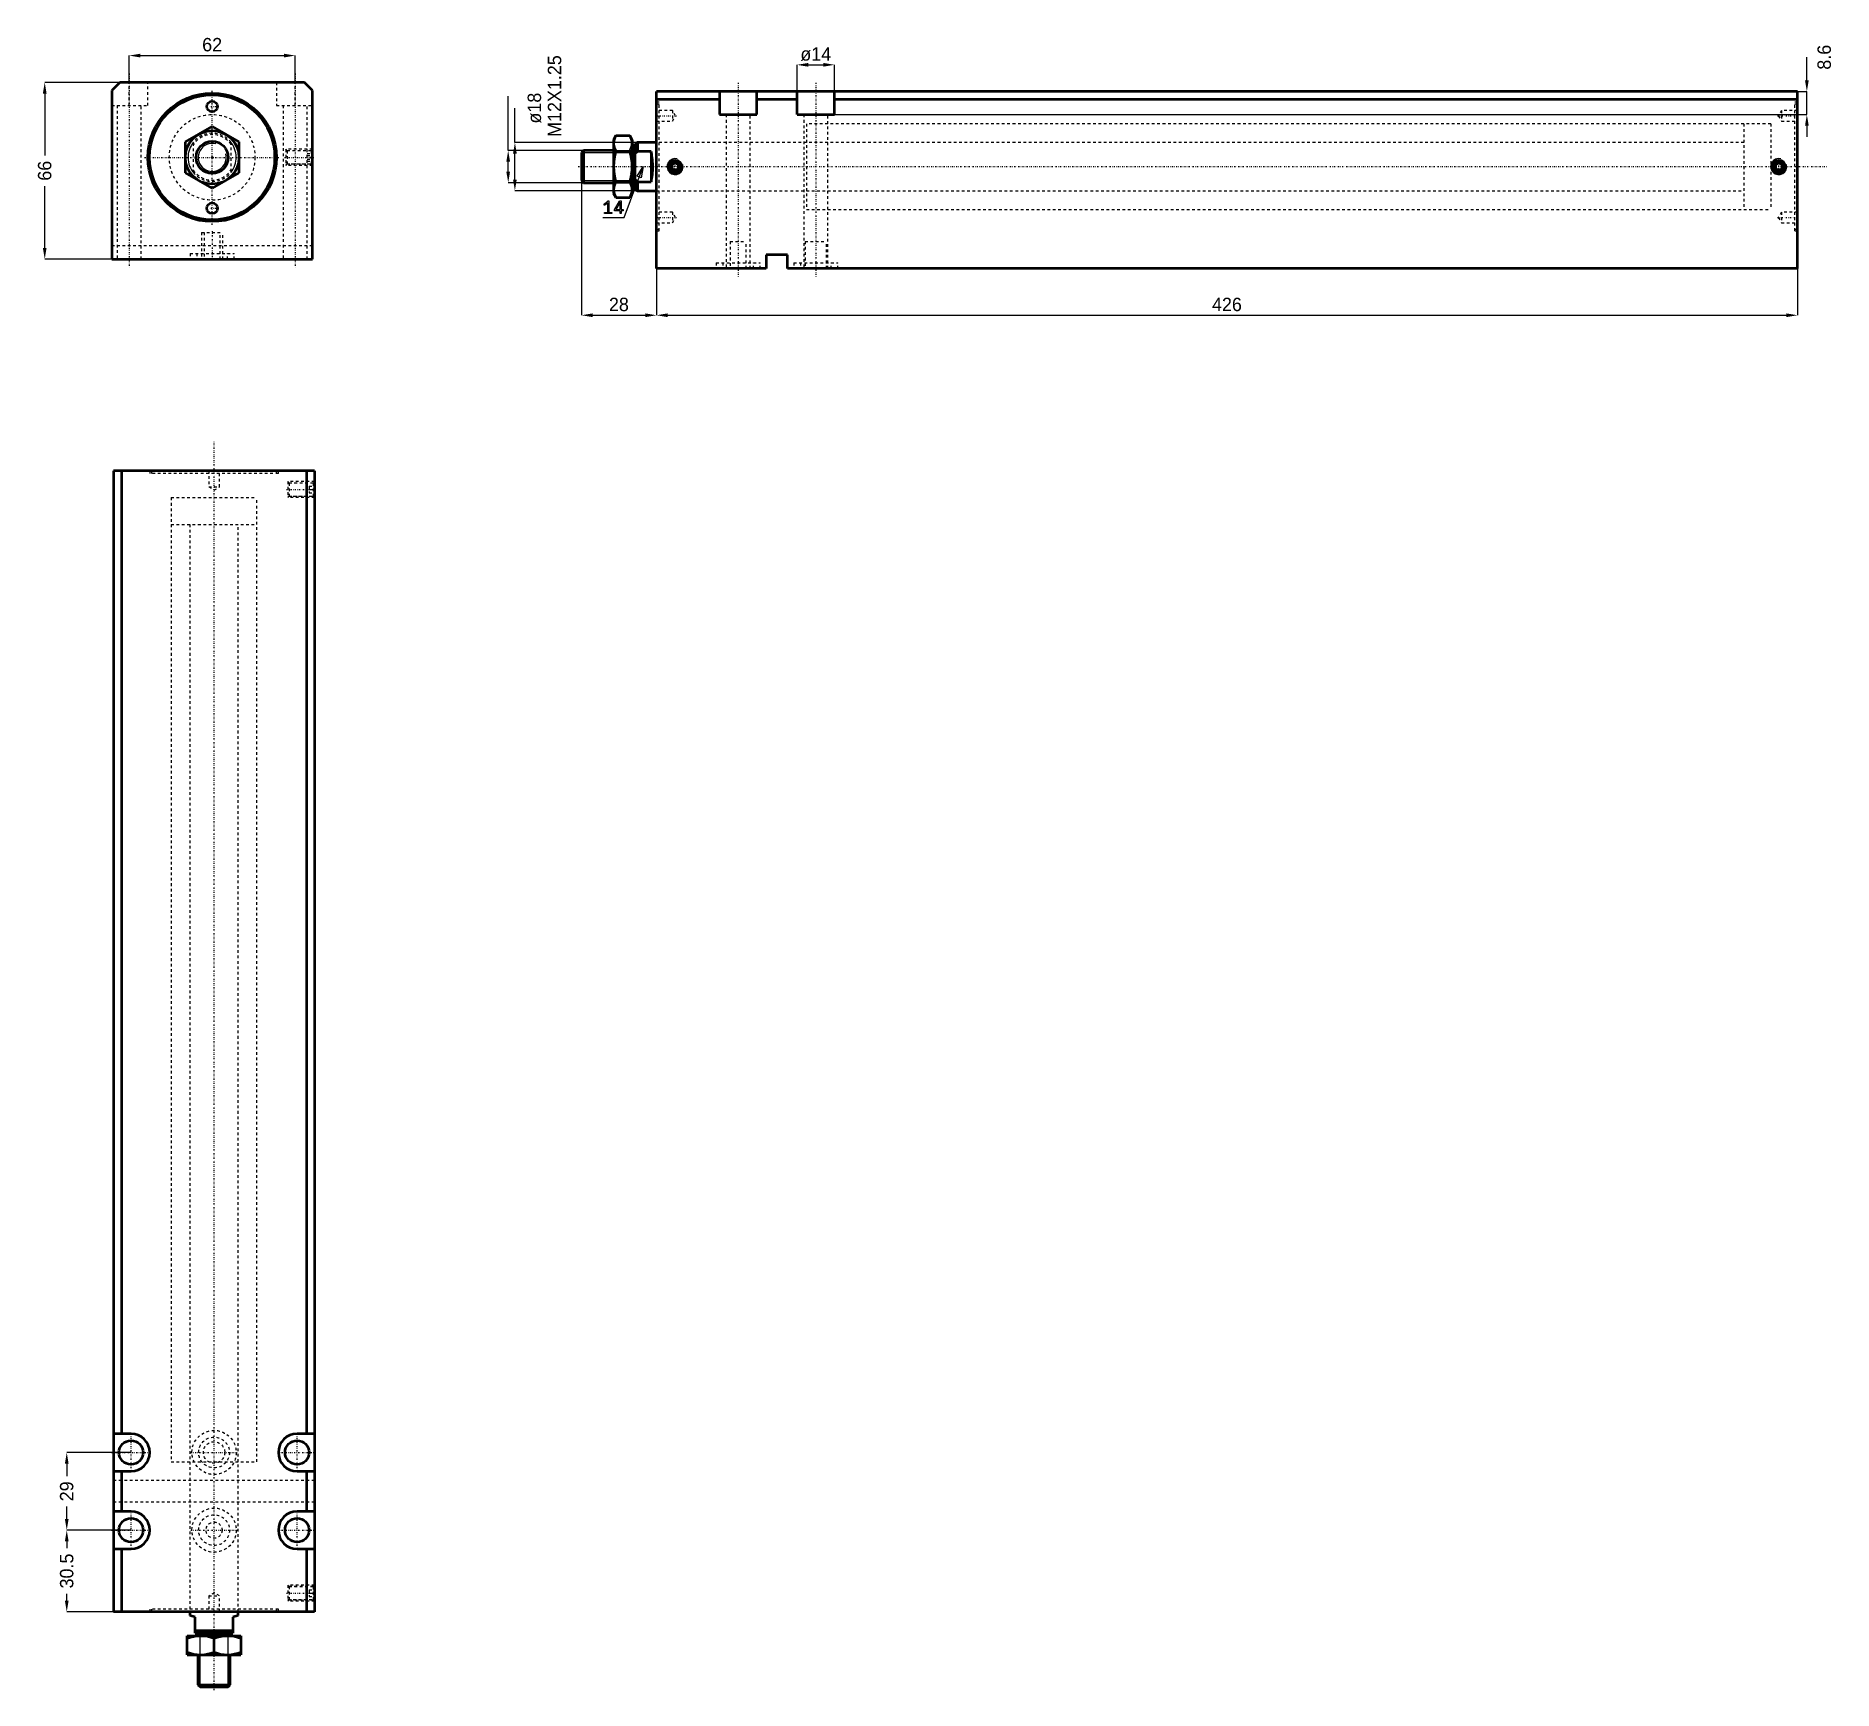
# Model space of a CAD drawing. Header units: millimetres. Extents: x -66 to 605, y -572 to 45.
import ezdxf

# ---------------------------------------------------------------- set-up
doc = ezdxf.new("R2010")
doc.units = ezdxf.units.MM
doc.linetypes.add('Center', pattern=[1.5, 0.45, -0.5, 0.05, -0.5])
doc.linetypes.add('Dashed', pattern=[2, 1, -1])
for name, color, linetype, lineweight in [('2d ConnectionPoints', 7, 'Continuous', 50), ('AM_0', 7, 'Continuous', 50), ('AM_5', 3, 'Continuous', 25), ('AM_7', 7, 'Center', 25), ('AM_9', 6, 'Dashed', 25)]:
    doc.layers.add(name, color=color, linetype=linetype, lineweight=lineweight)
doc.dimstyles.new('ISO-25', dxfattribs={"dimtxt": 2.5, "dimasz": 2.5, "dimexe": 1.25, "dimexo": 0.625, "dimtad": 1, "dimtxsty": 'Standard', "dimcen": 2.5, "dimadec": 0, "dimazin": 0, "dimtfac": 1, "dimtmove": 0, "dimatfit": 3, "dimfxl": 0, "dimarcsym": 0})

# ---------------------------------------------------------------- blocks, each defined once
blk = doc.blocks.new('1_JECX_MF_EXLA_32_350_0_rod__0_in_JECX_MF_160_EXLA_32_350_0__0')
at = {"layer": 'AM_0'}
for p, q in [((-10, 5.77), (0, 11.55)), ((0, 11.55), (10, 5.77)), ((-10, -5.77), (-10, 5.77)), ((10, 5.77), (10, -5.77)), ((0, -11.55), (-10, -5.77)), ((10, -5.77), (0, -11.55))]:
    blk.add_line(p, q, dxfattribs=at)
for radius in [10, 6]:
    blk.add_circle((0, 0), radius, dxfattribs=at)
at = {"layer": 'AM_5'}
blk.add_arc((0, 0), 5.23, 75, 15, dxfattribs=at)
at = {"layer": 'AM_9'}
for p, q in [((-7, -5.66), (-7, 5.66)), ((7, 5.66), (7, -5.66))]:
    blk.add_line(p, q, dxfattribs=at)
for points in [[(-7, 5.66), (-7.47, 5.03), (-7.88, 4.36), (-8.23, 3.65), (-8.51, 2.92), (-8.73, 2.17), (-8.89, 1.4), (-8.98, 0.62), (-9, -0.17), (-8.95, -0.95), (-8.83, -1.73), (-8.65, -2.49), (-8.4, -3.23), (-8.09, -3.95), (-7.71, -4.64), (-7.28, -5.3), (-7, -5.66)], [(7, -5.66), (7.47, -5.03), (7.88, -4.36), (8.23, -3.65), (8.51, -2.92), (8.73, -2.17), (8.89, -1.4), (8.98, -0.62), (9, 0.17), (8.95, 0.95), (8.83, 1.73), (8.65, 2.49), (8.4, 3.23), (8.09, 3.95), (7.71, 4.64), (7.28, 5.3), (7, 5.66)]]:
    blk.add_lwpolyline(points, dxfattribs=at)
for radius, start, end in [(9, 38.94244, 141.05756), (8.5, 34.56032, 145.43968), (8.5, 214.56032, 325.43968), (9, 218.94244, 321.05756)]:
    blk.add_arc((0, 0), radius, start, end, dxfattribs=at)
blk = doc.blocks.new('2_JECX_MF_EXLA_32_350_0_body__0_in_JECX_MF_160_EXLA_32_350_0__0')
at = {"layer": 'AM_0'}
for p, q in [((-34.5, 28), (-37.5, 25)), ((34.5, 28), (-34.5, 28)), ((37.5, 25), (34.5, 28)), ((-37.5, 25), (-37.5, -38)), ((37.5, -38), (37.5, 25)), ((-37.5, -38), (37.5, -38))]:
    blk.add_line(p, q, dxfattribs=at)
for centre, radius in [((0, 0), 24), ((0, 0), 23.34), ((0, 19), 2), ((0, -19), 2)]:
    blk.add_circle(centre, radius, dxfattribs=at)
at = {"layer": 'AM_5', "linetype": 'Dashed'}
for p, q in [((37.5, 3), (27.5, 3)), ((37.5, -3), (27.5, -3))]:
    blk.add_line(p, q, dxfattribs=at)
at = {"layer": 'AM_7'}
for p, q in [((-31, 31.3), (-31, -41.3)), ((31, 31.3), (31, -41.3)), ((0, -25.2), (0, 25.2)), ((-2.1, 19), (2.1, 19)), ((-25.2, 0), (25.2, 0)), ((27, 0), (38, 0)), ((-2.1, -19), (2.1, -19)), ((0, -27.5), (0, -38.5))]:
    blk.add_line(p, q, dxfattribs=at)
at = {"layer": 'AM_9'}
for p, q in [((-31, 19.4), (-31, 28)), ((-24, 19.4), (-24, 28)), ((24, 28), (24, 19.4)), ((31, 19.4), (31, 28)), ((-37.5, 19.4), (-24, 19.4)), ((-35.5, 19.4), (-35.5, -38)), ((-26.5, -38), (-26.5, 19.4)), ((24, 19.4), (37.5, 19.4)), ((26.5, 19.4), (26.5, -38)), ((35.5, -38), (35.5, 19.4)), ((28.04, 2.46), (27.5, 3)), ((27.5, 3), (27.5, -3)), ((37, 2.4), (27.5, 2.4)), ((36.96, 2.46), (28.04, 2.46)), ((28.04, 2.46), (28.04, -2.46)), ((35.5, 1.44), (37.5, 1.44)), ((35.5, 0.72), (37.5, 0.72)), ((37.5, 3), (36.96, 2.46)), ((36.96, 2.46), (36.96, -2.46)), ((37.5, 1.9), (37, 2.4)), ((37, 2.4), (37, -2.4)), ((27.5, -2.4), (37, -2.4)), ((27.5, -3), (28.04, -2.46)), ((28.04, -2.46), (36.96, -2.46)), ((35.5, -0.72), (37.5, -0.72)), ((35.5, -1.44), (37.5, -1.44)), ((36.96, -2.46), (37.5, -3)), ((37, -2.4), (37.5, -1.9)), ((37.5, -33), (-37.5, -33)), ((-4, -28), (4, -28)), ((-4, -28), (-4, -38)), ((-3, -28), (-3, -38)), ((3, -38), (3, -28)), ((4, -38), (4, -28)), ((-8.25, -35.9), (8.25, -35.9)), ((-8.25, -35.9), (-8.25, -38)), ((-5.75, -35.9), (-5.75, -38)), ((5.75, -38), (5.75, -35.9)), ((8.25, -38), (8.25, -35.9))]:
    blk.add_line(p, q, dxfattribs=at)
blk.add_circle((0, 0), 16, dxfattribs=at)
blk = doc.blocks.new('*D3')
at = {"layer": 'AM_5', "color": 0, "lineweight": -2}
for p, q in [((-31, 28), (-31, 38)), ((-26.83, 38), (26.83, 38)), ((31, 28), (31, 38))]:
    blk.add_line(p, q, dxfattribs=at)
at = {"layer": 'AM_5', "color": 0}
for points in [[(-26.83, 38.69), (-26.83, 37.31), (-31, 38)], [(26.83, 37.31), (26.83, 38.69), (31, 38)]]:
    blk.add_solid(points, dxfattribs=at)
at = {"layer": 'Defpoints', "color": 0}
for p in [(31, 38), (-31, 28), (31, 28)]:
    blk.add_point(p, dxfattribs=at)
at = {"layer": 'AM_5', "color": 0, "insert": (0, 42.05), "char_height": 5, "attachment_point": 5}
blk.add_mtext('62', dxfattribs=at)
blk = doc.blocks.new('*D4')
at = {"layer": 'AM_5', "color": 0, "lineweight": -2}
for p, q in [((-34.5, 28), (-62.5, 28)), ((-62.5, 23.83), (-62.5, 0.72)), ((-62.5, -33.83), (-62.5, -10.72)), ((-37.5, -38), (-62.5, -38))]:
    blk.add_line(p, q, dxfattribs=at)
at = {"layer": 'AM_5', "color": 0}
for points in [[(-61.81, 23.83), (-63.19, 23.83), (-62.5, 28)], [(-63.19, -33.83), (-61.81, -33.83), (-62.5, -38)]]:
    blk.add_solid(points, dxfattribs=at)
at = {"layer": 'Defpoints', "color": 0}
for p in [(-34.5, 28), (-62.5, -38), (-37.5, -38)]:
    blk.add_point(p, dxfattribs=at)
at = {"layer": 'AM_5', "color": 0, "insert": (-62.5, -5), "char_height": 5, "attachment_point": 5, "rotation": 90}
blk.add_mtext('66', dxfattribs=at)
blk = doc.blocks.new('1_JECX_MF_EXLA_32_350_0_rod__0_in_JECX_MF_160_EXLA_32_350_0__4')
at = {"layer": 'AM_0'}
for p, q in [((-9, 0), (-9, -1.35)), ((9, -1.35), (9, 0)), ((-7, -2), (-9, -1.35)), ((-7, -8), (-7, -2)), ((9, -1.35), (7, -2)), ((7, -2), (7, -8)), ((-10, -9), (10, -9)), ((-10, -16), (-10, -9)), ((-7, -7), (7, -7)), ((-7, -8), (7, -8)), ((-5.23, -8), (-6, -8.77)), ((-6, -8.77), (6, -8.77)), ((-6, -8.77), (-6, -9)), ((0, -15.11), (0, -9.89)), ((6, -8.77), (5.23, -8)), ((6, -9), (6, -8.77)), ((10, -9), (10, -16)), ((-10, -16), (10, -16)), ((-6, -16), (-6, -27.23)), ((6, -27.23), (6, -16)), ((-6, -27.23), (-5.23, -28)), ((-6, -27.23), (6, -27.23)), ((-5.23, -28), (5.23, -28)), ((5.23, -28), (6, -27.23))]:
    blk.add_line(p, q, dxfattribs=at)
for points in [[(-5, -9), (-5.36, -9), (-6.52, -9.09), (-7.68, -9.27), (-8.85, -9.54), (-10, -9.89)], [(0, -9.89), (-1.22, -9.53), (-2.45, -9.25), (-3.72, -9.06), (-5, -9)], [(5, -9), (4.64, -9), (3.48, -9.09), (2.32, -9.27), (1.15, -9.54), (0, -9.89)], [(10, -9.89), (8.78, -9.53), (7.55, -9.25), (6.28, -9.06), (5, -9)], [(-10, -15.11), (-8.78, -15.47), (-7.55, -15.75), (-6.28, -15.94), (-5, -16)], [(-5, -16), (-4.64, -16), (-3.48, -15.91), (-2.32, -15.73), (-1.15, -15.46), (0, -15.11)], [(0, -15.11), (1.22, -15.47), (2.45, -15.75), (3.72, -15.94), (5, -16)], [(5, -16), (5.36, -16), (6.52, -15.91), (7.68, -15.73), (8.85, -15.46), (10, -15.11)]]:
    blk.add_lwpolyline(points, dxfattribs=at)
at = {"layer": 'AM_5'}
for p, q in [((-5.23, -28), (-5.23, -8)), ((5.23, -28), (5.23, -8))]:
    blk.add_line(p, q, dxfattribs=at)
at = {"layer": 'AM_7'}
blk.add_line((0, -29.2), (0, 437.2), dxfattribs=at)
at = {"layer": 'AM_9'}
for p, q in [((-16, 416), (16, 416)), ((-16, 416), (-16, 406)), ((16, 406), (16, 416)), ((-16, 406), (16, 406)), ((-9, 406), (-9, 0)), ((9, 0), (9, 406))]:
    blk.add_line(p, q, dxfattribs=at)
blk = doc.blocks.new('2_JECX_MF_EXLA_32_350_0_body__0_in_JECX_MF_160_EXLA_32_350_0__4')
at = {"layer": 'AM_0'}
for p, q in [((37.5, 426), (-37.5, 426)), ((-37.5, 426), (-37.5, 0)), ((-34.5, 426), (-34.5, 66.5)), ((34.5, 426), (34.5, 66.5)), ((37.5, 426), (37.5, 0)), ((-31, 66.5), (-37.5, 66.5)), ((37.5, 66.5), (31, 66.5)), ((-37.5, 52.5), (-31, 52.5)), ((-34.5, 52.5), (-34.5, 37.5)), ((31, 52.5), (37.5, 52.5)), ((34.5, 52.5), (34.5, 37.5)), ((-31, 37.5), (-37.5, 37.5)), ((37.5, 37.5), (31, 37.5)), ((-37.5, 23.5), (-31, 23.5)), ((-34.5, 23.5), (-34.5, 0)), ((31, 23.5), (37.5, 23.5)), ((34.5, 23.5), (34.5, 0)), ((37.5, 0), (-37.5, 0))]:
    blk.add_line(p, q, dxfattribs=at)
for centre in [(-31, 59.5), (31, 59.5), (-31, 30.5), (31, 30.5)]:
    blk.add_circle(centre, 4.5, dxfattribs=at)
for centre, start, end in [((-31, 59.5), 270, 90), ((31, 59.5), 90, 270), ((-31, 30.5), 270, 90), ((31, 30.5), 90, 270)]:
    blk.add_arc(centre, 7, start, end, dxfattribs=at)
at = {"layer": 'AM_5', "linetype": 'Dashed'}
for p, q in [((37.5, 422), (27.5, 422)), ((37.5, 416), (27.5, 416)), ((37.5, 10), (27.5, 10)), ((37.5, 4), (27.5, 4))]:
    blk.add_line(p, q, dxfattribs=at)
at = {"layer": 'AM_7'}
for p, q in [((27, 419), (38, 419)), ((-31, 52.15), (-31, 66.85)), ((31, 52.15), (31, 66.85)), ((-38.35, 59.5), (-23.65, 59.5)), ((-8.6625, 59.5), (8.6625, 59.5)), ((23.65, 59.5), (38.35, 59.5)), ((-31, 23.15), (-31, 37.85)), ((31, 23.15), (31, 37.85)), ((-38.35, 30.5), (-23.65, 30.5)), ((-8.6625, 30.5), (8.6625, 30.5)), ((23.65, 30.5), (38.35, 30.5)), ((27, 7), (38, 7))]:
    blk.add_line(p, q, dxfattribs=at)
at = {"layer": 'AM_9'}
for p, q in [((-24, 426), (-24, 425)), ((24, 425), (-24, 425)), ((-23.34, 426), (-23.34, 425)), ((-2, 426), (-2, 420)), ((2, 420), (2, 426)), ((23.34, 425), (23.34, 426)), ((24, 425), (24, 426)), ((-16, 416), (16, 416)), ((-16, 416), (-16, 56)), ((-2, 420), (2, 420)), ((-2, 420), (0, 418.8453)), ((0, 418.8453), (2, 420)), ((16, 56), (16, 416)), ((27.5, 422), (27.5, 416)), ((28.0415, 421.4585), (27.5, 422)), ((37, 421.4), (27.5, 421.4)), ((27.5, 416.6), (37, 416.6)), ((27.5, 416), (28.0415, 416.5415)), ((36.9585, 421.4585), (28.0415, 421.4585)), ((28.0415, 421.4585), (28.0415, 416.5415)), ((28.0415, 416.5415), (36.9585, 416.5415)), ((35.5, 420.25), (37.5, 420.25)), ((35.5, 420.25), (35.5, 417.75)), ((35.5, 419), (37.5, 419)), ((35.5, 417.75), (37.5, 417.75)), ((37.5, 422), (36.9585, 421.4585)), ((36.9585, 421.4585), (36.9585, 416.5415)), ((36.9585, 416.5415), (37.5, 416)), ((37.5, 420.9), (37, 421.4)), ((37, 421.4), (37, 416.6)), ((37, 416.6), (37.5, 417.1)), ((-16, 56), (16, 56)), ((-9, 56), (-9, 0)), ((9, 0), (9, 56)), ((37.5, 49), (-37.5, 49)), ((37.5, 41), (-37.5, 41)), ((0, 7.1547), (-2, 6)), ((2, 6), (0, 7.1547)), ((27.5, 10), (27.5, 4)), ((28.0415, 9.4585), (27.5, 10)), ((37, 9.4), (27.5, 9.4)), ((36.9585, 9.4585), (28.0415, 9.4585)), ((28.0415, 9.4585), (28.0415, 4.5415)), ((35.5, 8.25), (37.5, 8.25)), ((35.5, 8.25), (35.5, 5.75)), ((35.5, 7), (37.5, 7)), ((37.5, 10), (36.9585, 9.4585)), ((36.9585, 9.4585), (36.9585, 4.5415)), ((37.5, 8.9), (37, 9.4)), ((37, 9.4), (37, 4.6)), ((24, 1), (-24, 1)), ((-24, 1), (-24, 0)), ((-23.34, 1), (-23.34, 0)), ((-2, 6), (-2, 0)), ((-2, 6), (2, 6)), ((2, 0), (2, 6)), ((23.34, 0), (23.34, 1)), ((24, 0), (24, 1)), ((27.5, 4.6), (37, 4.6)), ((27.5, 4), (28.0415, 4.5415)), ((28.0415, 4.5415), (36.9585, 4.5415)), ((35.5, 5.75), (37.5, 5.75)), ((36.9585, 4.5415), (37.5, 4)), ((37, 4.6), (37.5, 5.1))]:
    blk.add_line(p, q, dxfattribs=at)
for centre, radius in [((0, 59.5), 8.25), ((0, 59.5), 5.75), ((0, 59.5), 4), ((0, 30.5), 8.25), ((0, 30.5), 5.75), ((0, 30.5), 3)]:
    blk.add_circle(centre, radius, dxfattribs=at)
blk = doc.blocks.new('*D10')
at = {"layer": 'AM_5', "color": 0, "lineweight": -2}
for p, q in [((-30.28, -483.55), (-54.28, -483.55)), ((-54.28, -487.71), (-54.28, -492.38)), ((-54.28, -508.38), (-54.28, -503.71)), ((-30.28, -512.55), (-54.28, -512.55))]:
    blk.add_line(p, q, dxfattribs=at)
at = {"layer": 'AM_5', "color": 0}
for points in [[(-54.98, -487.71), (-53.59, -487.71), (-54.28, -483.55)], [(-54.98, -508.38), (-53.59, -508.38), (-54.28, -512.55)]]:
    blk.add_solid(points, dxfattribs=at)
at = {"layer": 'Defpoints', "color": 0}
for p in [(-54.28, -483.55), (-30.28, -483.55), (-30.28, -512.55)]:
    blk.add_point(p, dxfattribs=at)
at = {"layer": 'AM_5', "color": 0, "insert": (-54.28, -498.05), "char_height": 5, "attachment_point": 5, "rotation": 90}
blk.add_mtext('29', dxfattribs=at)
blk = doc.blocks.new('*D11')
at = {"layer": 'AM_5', "color": 0, "lineweight": -2}
for p, q in [((-30.28, -512.55), (-54.28, -512.55)), ((-54.28, -516.71), (-54.28, -519.21)), ((-54.28, -538.88), (-54.28, -536.38)), ((-36.78, -543.05), (-54.28, -543.05))]:
    blk.add_line(p, q, dxfattribs=at)
at = {"layer": 'AM_5', "color": 0}
for points in [[(-54.98, -516.71), (-53.59, -516.71), (-54.28, -512.55)], [(-54.98, -538.88), (-53.59, -538.88), (-54.28, -543.05)]]:
    blk.add_solid(points, dxfattribs=at)
at = {"layer": 'Defpoints', "color": 0}
for p in [(-30.28, -512.55), (-54.28, -543.05), (-36.78, -543.05)]:
    blk.add_point(p, dxfattribs=at)
at = {"layer": 'AM_5', "color": 0, "insert": (-54.28, -527.8), "char_height": 5, "attachment_point": 5, "rotation": 90}
blk.add_mtext('30.5', dxfattribs=at)
blk = doc.blocks.new('1_JECX_MF_EXLA_32_350_0_rod__0_in_JECX_MF_160_EXLA_32_350_0__2')
at = {"layer": 'AM_0'}
for p, q in [((-15.11, 11.55), (-16, 10)), ((-16, 10), (-16, -10)), ((-15.11, 11.55), (-9.89, 11.55)), ((-9, 10), (-9.89, 11.55)), ((-9, 10), (-9, -10)), ((-7, 9), (-8, 8.5)), ((-8, 8.5), (-8, -8.5)), ((0, 9), (-7, 9)), ((-7, 9), (-7, 5.66)), ((-27.23, 6), (-28, 5.23)), ((-28, 5.23), (-28, -5.23)), ((-16, 6), (-27.23, 6)), ((-27.23, 6), (-27.23, -6)), ((-15.11, 5.77), (-9.89, 5.77)), ((-8.77, 6), (-9, 6)), ((-8, 5.23), (-8.77, 6)), ((-8.77, 6), (-8.77, -6)), ((-7, 5.66), (-8, 4.82)), ((-2, 5.66), (-7, 5.66)), ((-2, 5.66), (-2, -5.66)), ((-28, -5.23), (-27.23, -6)), ((-27.23, -6), (-16, -6)), ((-15.11, -5.77), (-9.89, -5.77)), ((-9, -6), (-8.77, -6)), ((-8.77, -6), (-8, -5.23)), ((-7, -5.66), (-2, -5.66)), ((-7, -5.66), (-7, -9)), ((-16, -10), (-15.11, -11.55)), ((-15.11, -11.55), (-9.89, -11.55)), ((-9.89, -11.55), (-9, -10)), ((-8, -8.5), (-7, -9)), ((-7, -9), (0, -9))]:
    blk.add_line(p, q, dxfattribs=at)
for points in [[(-15.11, 11.55), (-15.47, 10.84), (-15.75, 10.13), (-15.94, 9.4), (-16, 8.66)], [(-16, 8.66), (-16, 8.45), (-15.91, 7.78), (-15.73, 7.11), (-15.46, 6.44), (-15.11, 5.77)], [(-9, 8.66), (-9, 8.87), (-9.09, 9.54), (-9.27, 10.21), (-9.54, 10.88), (-9.89, 11.55)], [(-9.89, 5.77), (-9.53, 6.48), (-9.25, 7.19), (-9.06, 7.92), (-9, 8.66)], [(-15.11, 5.77), (-15.47, 4.39), (-15.75, 2.98), (-15.93, 1.53), (-16, 0.07), (-16, 0)], [(-16, 0), (-15.94, -1.45), (-15.76, -2.89), (-15.48, -4.34), (-15.11, -5.77)], [(-9, 0), (-9.06, 1.45), (-9.24, 2.89), (-9.52, 4.34), (-9.89, 5.77)], [(-9.89, -5.77), (-9.53, -4.39), (-9.25, -2.98), (-9.07, -1.53), (-9, -0.07), (-9, 0)], [(-2, -5.66), (-1.85, -5.03), (-1.72, -4.36), (-1.6, -3.65), (-1.51, -2.92), (-1.44, -2.17), (-1.39, -1.4), (-1.36, -0.62), (-1.35, 0.17), (-1.37, 0.95), (-1.4, 1.73), (-1.46, 2.49), (-1.55, 3.23), (-1.65, 3.95), (-1.77, 4.64), (-1.91, 5.3), (-2, 5.66)], [(-15.11, -5.77), (-15.47, -6.48), (-15.75, -7.19), (-15.94, -7.92), (-16, -8.66)], [(-9, -8.66), (-9, -8.45), (-9.09, -7.78), (-9.27, -7.11), (-9.54, -6.44), (-9.89, -5.77)], [(-8, -4.82), (-7.99, -4.83), (-7, -5.66)], [(-16, -8.66), (-16, -8.87), (-15.91, -9.54), (-15.73, -10.21), (-15.46, -10.88), (-15.11, -11.55)], [(-9.89, -11.55), (-9.53, -10.84), (-9.25, -10.13), (-9.06, -9.4), (-9, -8.66)]]:
    blk.add_lwpolyline(points, dxfattribs=at)
at = {"layer": 'AM_5'}
for p, q in [((-28, 5.23), (-8, 5.23)), ((-28, -5.23), (-8, -5.23))]:
    blk.add_line(p, q, dxfattribs=at)
at = {"layer": 'AM_7'}
blk.add_line((-29.2, 0), (437.2, 0), dxfattribs=at)
at = {"layer": 'AM_9'}
for p, q in [((416, 16), (406, 16)), ((406, 16), (406, -16)), ((416, 16), (416, -16)), ((406, 9), (0, 9)), ((0, -9), (406, -9)), ((406, -16), (416, -16))]:
    blk.add_line(p, q, dxfattribs=at)
blk = doc.blocks.new('2_JECX_MF_EXLA_32_350_0_body__0_in_JECX_MF_160_EXLA_32_350_0__2')
at = {"layer": 'AM_0'}
for p, q in [((0, -38), (0, 28)), ((426, 28), (0, 28)), ((23.5, 28), (23.5, 19.4)), ((37.5, 19.4), (37.5, 28)), ((52.5, 19.4), (52.5, 28)), ((66.5, 19.4), (66.5, 28)), ((426, -38), (426, 28)), ((23.5, 25), (0, 25)), ((52.5, 25), (37.5, 25)), ((426, 25), (66.5, 25)), ((23.5, 19.4), (37.5, 19.4)), ((52.5, 19.4), (66.5, 19.4)), ((7, 1.44), (5.75, 0.72)), ((5.75, 0.72), (5.75, -0.72)), ((8.25, 0.72), (7, 1.44)), ((8.25, -0.72), (8.25, 0.72)), ((419, 1.44), (417.75, 0.72)), ((417.75, 0.72), (417.75, -0.72)), ((420.25, 0.72), (419, 1.44)), ((420.25, -0.72), (420.25, 0.72)), ((5.75, -0.72), (7, -1.44)), ((7, -1.44), (8.25, -0.72)), ((417.75, -0.72), (419, -1.44)), ((419, -1.44), (420.25, -0.72)), ((41, -33), (41, -38)), ((49, -33), (41, -33)), ((49, -38), (49, -33)), ((41, -38), (0, -38)), ((426, -38), (49, -38))]:
    blk.add_line(p, q, dxfattribs=at)
for centre, radius in [((7, 0), 2.46), ((7, 0), 2.4), ((7, 0), 1.9), ((419, 0), 2.46), ((419, 0), 2.4), ((419, 0), 1.9)]:
    blk.add_circle(centre, radius, dxfattribs=at)
at = {"layer": 'AM_5'}
for centre in [(7, 0), (419, 0)]:
    blk.add_arc(centre, 3, 75, 15, dxfattribs=at)
at = {"layer": 'AM_7'}
for p, q in [((30.5, 31.3), (30.5, -41.3)), ((59.5, 31.3), (59.5, -41.3)), ((-0.36, 19), (7.51, 19)), ((418.49, 19), (426.36, 19)), ((7, -3.15), (7, 3.15)), ((419, -3.15), (419, 3.15)), ((-0.36, -19), (7.51, -19)), ((418.49, -19), (426.36, -19))]:
    blk.add_line(p, q, dxfattribs=at)
at = {"layer": 'AM_9'}
for p, q in [((1, 24), (0, 24)), ((1, 23.34), (0, 23.34)), ((6, 21), (0, 21)), ((1, -24), (1, 24)), ((7.15, 19), (6, 21)), ((6, 21), (6, 17)), ((420, 21), (418.85, 19)), ((426, 21), (420, 21)), ((420, 21), (420, 17)), ((425, -24), (425, 24)), ((426, 24), (425, 24)), ((426, 23.34), (425, 23.34)), ((0, 17), (6, 17)), ((6, 17), (7.15, 19)), ((26, 19.4), (26, -38)), ((35, -38), (35, 19.4)), ((55, 19.4), (55, -38)), ((416, 16), (56, 16)), ((56, 16), (56, -16)), ((64, -38), (64, 19.4)), ((416, 16), (416, -16)), ((418.85, 19), (420, 17)), ((420, 17), (426, 17)), ((56, 9), (0, 9)), ((0, -9), (56, -9)), ((6, -17), (0, -17)), ((7.15, -19), (6, -17)), ((6, -17), (6, -21)), ((6, -21), (7.15, -19)), ((56, -16), (416, -16)), ((420, -17), (418.85, -19)), ((418.85, -19), (420, -21)), ((426, -17), (420, -17)), ((420, -17), (420, -21)), ((0, -21), (6, -21)), ((0, -23.34), (1, -23.34)), ((0, -24), (1, -24)), ((420, -21), (426, -21)), ((425, -23.34), (426, -23.34)), ((425, -24), (426, -24)), ((27.5, -28), (33.5, -28)), ((27.5, -28), (27.5, -38)), ((33.5, -38), (33.5, -28)), ((55.5, -28), (63.5, -28)), ((55.5, -28), (55.5, -38)), ((63.5, -38), (63.5, -28)), ((22.25, -35.9), (38.75, -35.9)), ((22.25, -35.9), (22.25, -38)), ((24.75, -35.9), (24.75, -38)), ((36.25, -38), (36.25, -35.9)), ((38.75, -38), (38.75, -35.9)), ((51.25, -35.9), (67.75, -35.9)), ((51.25, -35.9), (51.25, -38)), ((53.75, -35.9), (53.75, -38)), ((65.25, -38), (65.25, -35.9)), ((67.75, -38), (67.75, -35.9))]:
    blk.add_line(p, q, dxfattribs=at)
blk = doc.blocks.new('*D21')
at = {"layer": 'AM_5', "color": 0, "lineweight": -2}
for p, q in [((218.36, 24.55), (218.36, 34.55)), ((222.53, 34.55), (228.2, 34.55)), ((232.36, 24.55), (232.36, 34.55))]:
    blk.add_line(p, q, dxfattribs=at)
at = {"layer": 'AM_5', "color": 0}
for points in [[(222.53, 35.25), (222.53, 33.86), (218.36, 34.55)], [(228.2, 35.25), (228.2, 33.86), (232.36, 34.55)]]:
    blk.add_solid(points, dxfattribs=at)
at = {"layer": 'Defpoints', "color": 0}
for p in [(232.36, 34.55), (218.36, 24.55), (232.36, 24.55)]:
    blk.add_point(p, dxfattribs=at)
at = {"layer": 'AM_5', "color": 0, "insert": (225.36, 38.55), "char_height": 5, "attachment_point": 5}
blk.add_mtext('ø14', dxfattribs=at)
blk = doc.blocks.new('*D22')
at = {"layer": 'AM_5', "color": 0, "lineweight": -2}
for p, q in [((595.36, 28.72), (595.36, 37.38)), ((232.36, 24.55), (595.36, 24.55)), ((595.36, 15.95), (595.36, 24.55)), ((232.36, 15.95), (595.36, 15.95)), ((595.36, 11.78), (595.36, 7.62))]:
    blk.add_line(p, q, dxfattribs=at)
at = {"layer": 'AM_5', "color": 0}
for points in [[(594.67, 28.72), (596.06, 28.72), (595.36, 24.55)], [(594.67, 11.78), (596.06, 11.78), (595.36, 15.95)]]:
    blk.add_solid(points, dxfattribs=at)
at = {"layer": 'Defpoints', "color": 0}
for p in [(232.36, 24.55), (595.36, 24.55), (232.36, 15.95)]:
    blk.add_point(p, dxfattribs=at)
at = {"layer": 'AM_5', "color": 0, "insert": (601.86, 37.38), "char_height": 5, "attachment_point": 5, "rotation": 90}
blk.add_mtext('8.6', dxfattribs=at)
blk = doc.blocks.new('*D23')
at = {"layer": 'AM_5', "color": 0, "lineweight": -2}
for p, q in [((165.86, -41.45), (165.86, -58.95)), ((591.86, -41.45), (591.86, -58.95)), ((170.03, -58.95), (587.7, -58.95))]:
    blk.add_line(p, q, dxfattribs=at)
at = {"layer": 'AM_5', "color": 0}
for points in [[(170.03, -58.25), (170.03, -59.64), (165.86, -58.95)], [(587.7, -58.25), (587.7, -59.64), (591.86, -58.95)]]:
    blk.add_solid(points, dxfattribs=at)
at = {"layer": 'Defpoints', "color": 0}
for p in [(165.86, -41.45), (591.86, -41.45), (591.86, -58.95)]:
    blk.add_point(p, dxfattribs=at)
at = {"layer": 'AM_5', "color": 0, "insert": (378.86, -54.95), "char_height": 5, "attachment_point": 5}
blk.add_mtext('426', dxfattribs=at)
blk = doc.blocks.new('*D24')
at = {"layer": 'AM_5', "color": 0, "lineweight": -2}
for p, q in [((137.86, -3.45), (137.86, -58.95)), ((165.86, -41.45), (165.86, -58.95)), ((142.03, -58.95), (161.7, -58.95))]:
    blk.add_line(p, q, dxfattribs=at)
at = {"layer": 'AM_5', "color": 0}
for points in [[(142.03, -58.25), (142.03, -59.64), (137.86, -58.95)], [(161.7, -58.25), (161.7, -59.64), (165.86, -58.95)]]:
    blk.add_solid(points, dxfattribs=at)
at = {"layer": 'Defpoints', "color": 0}
for p in [(137.86, -3.45), (165.86, -41.45), (165.86, -58.95)]:
    blk.add_point(p, dxfattribs=at)
at = {"layer": 'AM_5', "color": 0, "insert": (151.86, -54.95), "char_height": 5, "attachment_point": 5}
blk.add_mtext('28', dxfattribs=at)
blk = doc.blocks.new('*D25')
at = {"layer": 'AM_5', "color": 0, "lineweight": -2}
for p, q in [((113.03, 5.55), (113.03, 18.38)), ((158.86, 5.55), (113.03, 5.55)), ((113.03, -8.28), (113.03, 1.38)), ((158.86, -12.45), (113.03, -12.45))]:
    blk.add_line(p, q, dxfattribs=at)
at = {"layer": 'AM_5', "color": 0}
for points in [[(112.33, 1.38), (113.72, 1.38), (113.03, 5.55)], [(112.33, -8.28), (113.72, -8.28), (113.03, -12.45)]]:
    blk.add_solid(points, dxfattribs=at)
at = {"layer": 'Defpoints', "color": 0}
for p in [(113.03, 5.55), (158.86, 5.55), (158.86, -12.45)]:
    blk.add_point(p, dxfattribs=at)
at = {"layer": 'AM_5', "color": 0, "insert": (120.36, 18.38), "char_height": 5, "attachment_point": 5, "rotation": 90}
blk.add_mtext('ø18', dxfattribs=at)
blk = doc.blocks.new('*D26')
at = {"layer": 'AM_5', "color": 0, "lineweight": -2}
for p, q in [((110.53, 2.55), (110.53, 22.88)), ((138.63, 2.55), (110.53, 2.55)), ((110.53, -5.28), (110.53, -1.62)), ((138.86, -9.45), (110.53, -9.45))]:
    blk.add_line(p, q, dxfattribs=at)
at = {"layer": 'AM_5', "color": 0}
for points in [[(109.83, -1.62), (111.22, -1.62), (110.53, 2.55)], [(109.83, -5.28), (111.22, -5.28), (110.53, -9.45)]]:
    blk.add_solid(points, dxfattribs=at)
at = {"layer": 'Defpoints', "color": 0}
for p in [(110.53, 2.55), (138.63, 2.55), (138.86, -9.45)]:
    blk.add_point(p, dxfattribs=at)
at = {"layer": 'AM_5', "color": 0, "insert": (127.86, 22.88), "char_height": 5, "attachment_point": 5, "rotation": 90}
blk.add_mtext('M12X1.25', dxfattribs=at)

msp = doc.modelspace()

# ---------------------------------------------------------------- linework, layer by layer
at = {"layer": '2d ConnectionPoints'}
for p in [(0, 0), (165.862, -3.449), (0.719, -543.047)]:
    msp.add_point(p, dxfattribs=at)
at = {"layer": 'AM_5'}
for p, q in [((153.862, -22.449), (160.862, -3.449)), ((145.862, -22.449), (153.862, -22.449))]:
    msp.add_line(p, q, dxfattribs=at)
for points in [[(160.862, -3.449), (160.203, -7.646), (158.639, -7.07), (160.862, -3.449)], [(146.469, -20.533), (147.665, -20.533), (147.665, -17.016), (147.665, -17.016), (147.601, -17.081), (147.492, -17.182), (147.492, -17.182), (147.369, -17.287), (147.279, -17.361), (147.279, -17.361), (147.185, -17.433), (147.043, -17.536), (147.043, -17.536), (146.9, -17.632), (146.804, -17.692), (146.804, -17.692), (146.711, -17.746), (146.581, -17.812), (146.581, -17.812), (146.463, -17.859), (146.391, -17.881), (146.391, -17.387), (146.391, -17.387), (146.48, -17.344), (146.62, -17.264), (146.62, -17.264), (146.768, -17.164), (146.871, -17.086), (146.871, -17.086), (146.974, -17.002), (147.125, -16.873), (147.125, -16.873), (147.27, -16.738), (147.363, -16.646), (147.363, -16.646), (147.452, -16.554), (147.57, -16.426), (147.57, -16.426), (147.672, -16.309), (147.73, -16.236), (148.146, -16.236), (148.146, -20.533), (149.232, -20.533), (149.232, -20.949), (146.469, -20.949), (146.469, -20.533)], [(152.286, -19.909), (150.18, -19.909), (150.18, -19.486), (152.098, -16.236), (152.741, -16.236), (152.741, -19.47), (153.443, -19.47), (153.443, -19.909), (152.741, -19.909), (152.741, -20.949), (152.286, -20.949), (152.286, -19.909)], [(152.293, -19.47), (152.293, -16.782), (150.739, -19.47), (152.293, -19.47)]]:
    msp.add_lwpolyline(points, dxfattribs=at)

# ---------------------------------------------------------------- block references
for name, p in [('2_JECX_MF_EXLA_32_350_0_body__0_in_JECX_MF_160_EXLA_32_350_0__0', (0, 0)), ('2_JECX_MF_EXLA_32_350_0_body__0_in_JECX_MF_160_EXLA_32_350_0__2', (165.862, -3.449)), ('1_JECX_MF_EXLA_32_350_0_rod__0_in_JECX_MF_160_EXLA_32_350_0__0', (0, 0)), ('1_JECX_MF_EXLA_32_350_0_rod__0_in_JECX_MF_160_EXLA_32_350_0__2', (165.862, -3.449)), ('1_JECX_MF_EXLA_32_350_0_rod__0_in_JECX_MF_160_EXLA_32_350_0__4', (0.719, -543.047)), ('2_JECX_MF_EXLA_32_350_0_body__0_in_JECX_MF_160_EXLA_32_350_0__4', (0.719, -543.047))]:
    msp.add_blockref(name, p)

# ---------------------------------------------------------------- dimensions: what is measured, and where the dimension line sits
for base, p1, p2, text, picture, middle in [((31, 38), (-31, 28), (31, 28), '62', '*D3', (0, 38)), ((232.362, 34.551), (218.362, 24.551), (232.362, 24.551), 'ø14', '*D21', (225.362, 34.551)), ((165.862, -58.949), (137.862, -3.449), (165.862, -41.449), '28', '*D24', (151.862, -58.949)), ((591.862, -58.949), (165.862, -41.449), (591.862, -41.449), '426', '*D23', (378.862, -58.949))]:
    dim = msp.add_linear_dim(base=base, p1=p1, p2=p2, text=text, dimstyle='ISO-25', override={"dimtxt": 5, "dimasz": 4.166667, "dimexe": 0, "dimexo": 0, "dimgap": 1.5}, dxfattribs=at)
    dim.commit()
    dim.dimension.update_dxf_attribs({"geometry": picture, "text_midpoint": middle, "dimtype": 160})
for base, p1, p2, text, picture, middle in [((595.362, 24.551), (232.362, 15.951), (232.362, 24.551), '8.6', '*D22', (601.862, 37.385)), ((110.528, 2.551), (138.862, -9.449), (138.629, 2.551), 'M12X1.25', '*D26', (127.862, 22.885)), ((-62.5, -38), (-34.5, 28), (-37.5, -38), '66', '*D4', (-62.5, -5)), ((113.028, 5.551), (158.862, -12.449), (158.862, 5.551), 'ø18', '*D25', (120.362, 18.385)), ((-54.281, -483.547), (-30.281, -512.547), (-30.281, -483.547), '29', '*D10', (-54.281, -498.047)), ((-54.281, -543.047), (-30.281, -512.547), (-36.781, -543.047), '30.5', '*D11', (-54.281, -527.797))]:
    dim = msp.add_linear_dim(base=base, p1=p1, p2=p2, angle=90, text=text, dimstyle='ISO-25', override={"dimtxt": 5, "dimasz": 4.166667, "dimexe": 0, "dimexo": 0, "dimgap": 1.5}, dxfattribs=at)
    dim.commit()
    dim.dimension.update_dxf_attribs({"geometry": picture, "text_midpoint": middle, "dimtype": 160, "text_rotation": 90})

doc.saveas('drawing.dxf')
